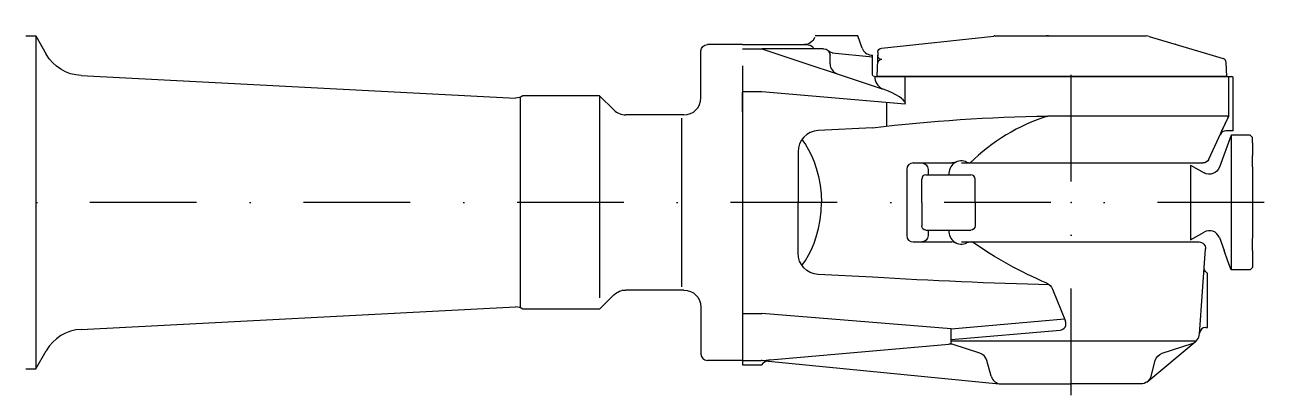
# Model space of a CAD drawing. Extents: x 980 to 2346, y 1111 to 1944.
# Drawn here: x 1765 to 2346, y 1410 to 1583 of the extents above; entities that cross this region are included whole.
import ezdxf

# ---------------------------------------------------------------- set-up
doc = ezdxf.new("R2010")
doc.units = 0
doc.header["$LTSCALE"] = 100
for name, pattern in [('DASHDOT', [1, 0.5, -0.25, 0, -0.25]), ('GEN7', [15, 10, -2.5, 0, -2.5]), ('PHANTOM', [2.5, 1.25, -0.25, 0.25, -0.25, 0.25, -0.25])]:
    doc.linetypes.add(name, pattern=pattern)
doc.layers.get('0').update_dxf_attribs({"linetype": 'CONTINUOUS'})
doc.layers.add('7', color=4, linetype='GEN7')

msp = doc.modelspace()

# ---------------------------------------------------------------- linework, layer by layer
at = {"linetype": 'CONTINUOUS'}
for p, q in [((1765, 1578), (1769.71, 1578)), ((1769.71, 1578), (1769.71, 1422)), ((1769.71, 1578), (1774.58, 1569.49)), ((2155, 1578), (2135, 1578)), ((2157.06, 1572.34), (2155, 1578)), ((2166.18, 1572.34), (2218.73, 1577.98)), ((2219.27, 1578), (2255, 1578)), ((2244.44, 1578), (2243.5, 1578)), ((2255, 1578), (2290.27, 1578)), ((2291.7, 1577.79), (2320.05, 1569.31)), ((2081.5, 1549), (2081.5, 1571)), ((2101, 1574), (2084.5, 1574)), ((2101, 1574), (2130.77, 1574)), ((2101, 1572), (2110, 1572)), ((2110, 1572), (2166.51, 1553.28)), ((2139, 1572), (2110.13, 1572)), ((2142, 1565.01), (2142, 1569)), ((2143.09, 1570.12), (2161.98, 1568.3)), ((2161.28, 1569.07), (2162, 1569)), ((2162, 1559.8), (2162, 1569)), ((2164.4, 1570.43), (2164, 1559)), ((2320.07, 1569.3), (2326.35, 1567.42)), ((2101, 1564), (2101, 1436)), ((2328, 1559), (2327.77, 1565.57)), ((1790.91, 1559.44), (1994.6, 1548.94)), ((2162.8, 1559), (2255, 1559)), ((2328, 1559), (2164, 1559)), ((2177.29, 1546.15), (2177.29, 1559)), ((2255, 1559), (2328, 1559)), ((2321, 1559), (2330.34, 1559)), ((2329, 1540.5), (2329, 1559)), ((2331, 1533.5), (2331, 1558.68)), ((2101, 1552), (2110, 1552)), ((2101, 1542.5), (2101, 1551.5)), ((2110, 1552), (2177.29, 1546.15)), ((1996.79, 1549.3), (1996.79, 1450.7)), ((2034, 1550), (1997.96, 1550)), ((2034, 1550), (2034, 1455.36)), ((2034, 1550), (2040.66, 1543.35)), ((2168.68, 1535.77), (2168.68, 1546.9)), ((2073.5, 1541), (2046.31, 1541)), ((2329, 1540.5), (2244.13, 1540.5)), ((2325.59, 1533.2), (2329, 1540.5)), ((2072.45, 1539.5), (2072.45, 1460.5)), ((2162, 1535), (2136.48, 1533.68)), ((2325.27, 1532.5), (2328.53, 1539.5)), ((2319.55, 1520.24), (2325.27, 1532.5)), ((2330, 1531.5), (2324.54, 1516.49)), ((2331, 1533.5), (2327.65, 1533.5)), ((2330, 1531.5), (2330, 1500)), ((2339, 1531.5), (2330, 1531.5)), ((2340, 1530.5), (2339, 1531.5)), ((2340, 1528), (2340, 1530.5)), ((2127, 1523.7), (2127, 1500)), ((2340, 1528), (2340, 1522)), ((2181, 1518.5), (2199.13, 1518.5)), ((2203.71, 1518.5), (2316.83, 1518.5)), ((2311.05, 1517.5), (2317.34, 1513.87)), ((2311.05, 1517.5), (2311.05, 1482.5)), ((2340, 1516.75), (2340, 1522)), ((2340, 1516.75), (2340, 1483.25)), ((2178, 1515.5), (2178, 1500)), ((2185, 1500), (2185, 1511)), ((2187, 1513), (2208, 1513)), ((2188, 1515.5), (2188, 1513)), ((2210, 1500), (2210, 1511)), ((2101, 1500), (2101, 1424)), ((2127, 1476.31), (2127, 1500)), ((2178, 1500), (2178, 1484.5)), ((2185, 1500), (2185, 1489)), ((2210, 1500), (2210, 1489)), ((2330, 1500), (2330, 1468.5)), ((2187, 1487), (2208, 1487)), ((2188, 1487), (2188, 1484.5)), ((2311.05, 1482.5), (2317.34, 1486.14)), ((2324.54, 1483.52), (2326.72, 1477.5)), ((2340, 1477.5), (2340, 1483.25)), ((2181, 1481.5), (2199.13, 1481.5)), ((2203.71, 1481.5), (2315.03, 1481.5)), ((2315.23, 1438.36), (2318.03, 1478.29)), ((2328.54, 1472.5), (2326.72, 1477.5)), ((2340, 1477.5), (2340, 1472.5)), ((2330, 1468.5), (2328.54, 1472.5)), ((2340, 1472.5), (2340, 1469.5)), ((2162, 1465), (2136.48, 1466.32)), ((2319, 1441.5), (2319, 1466.86)), ((2339, 1468.5), (2330, 1468.5)), ((2340, 1469.5), (2339, 1468.5)), ((2073.5, 1459), (2046.31, 1459)), ((2246.33, 1459.44), (2252.43, 1444.36)), ((2034, 1450), (2040.66, 1456.66)), ((1790.91, 1440.57), (1994.6, 1451.07)), ((2034, 1450), (1997.96, 1450)), ((2081.5, 1451), (2081.5, 1429)), ((2101, 1448), (2110, 1448)), ((2198.8, 1440.79), (2110, 1448)), ((2198.8, 1440.79), (2251.99, 1445.45)), ((2318.25, 1441.5), (2319, 1441.5)), ((2198.8, 1433.66), (2198.8, 1440.79)), ((2198.8, 1435.77), (2249.91, 1440.24)), ((1769.71, 1422), (1774.58, 1430.52)), ((2114, 1426.35), (2197.78, 1433.68)), ((2313.6, 1435), (2198.8, 1435)), ((2212.3, 1429.36), (2199.77, 1433.45)), ((2290.6, 1415.89), (2313.17, 1434.66)), ((2297.7, 1429.36), (2311.8, 1433.96)), ((2101, 1426), (2084.5, 1426)), ((2101, 1426), (2109.79, 1426)), ((2101, 1424), (2110, 1424)), ((2110, 1424), (2110.9, 1424.9)), ((2110.21, 1426.02), (2114, 1426.35)), ((2113.24, 1425.69), (2221.25, 1415.12)), ((2217.51, 1418.71), (2215.58, 1425.9)), ((2292.49, 1418.71), (2294.42, 1425.9)), ((1765, 1422), (1769.71, 1422)), ((2222.34, 1415), (2255, 1415)), ((2287.66, 1415), (2255, 1415))]:
    msp.add_line(p, q, dxfattribs=at)
at = {"linetype": 'PHANTOM'}
msp.add_line((2101, 1572), (2101.25, 1572), dxfattribs=at)
at = {"linetype": 'CONTINUOUS'}
for points in [[(2177.29, 1546.15, 0), (2177.32, 1546.54, 0), (2177.18, 1546.99, 0), (2176.84, 1547.53, 0), (2176.28, 1548.12, 0), (2175.52, 1548.77, 0), (2174.56, 1549.45, 0), (2172.81, 1550.5, 0), (2170.79, 1551.53, 0), (2168.64, 1552.47, 0), (2166.51, 1553.28, 0)], [(2128.82, 1529.45, 0), (2130.44, 1527.17, 0), (2131.94, 1524.67, 0), (2133.31, 1521.97, 0), (2134.53, 1519.1, 0), (2135.57, 1516.09, 0), (2136.63, 1512.17, 0), (2137.38, 1508.14, 0), (2137.84, 1504.06, 0), (2138, 1500, 0)], [(2128.82, 1470.55, 0), (2130.44, 1472.84, 0), (2131.94, 1475.34, 0), (2133.31, 1478.04, 0), (2134.53, 1480.91, 0), (2135.57, 1483.92, 0), (2136.63, 1487.84, 0), (2137.38, 1491.87, 0), (2137.84, 1495.95, 0), (2138, 1500, 0)]]:
    msp.add_polyline3d(points, dxfattribs=at)
at = {"linetype": 'CONTINUOUS', "extrusion": (5.00616e-15, -7.02058e-15, -1)}
msp.add_arc((-2130.04, 1579), 5, 200, 270, dxfattribs=at)
at = {"linetype": 'CONTINUOUS'}
for centre, radius, start, end in [((2219.27, 1573), 5, 90, 96.1155), ((2290.27, 1573), 5, 73.3239, 90), ((2161.76, 1574.05), 5, 200, 264.508), ((2302.89, 1571.31), 3, 57.8051, 73.3239), ((2147, 1565.01), 5, 180, 251.672), ((2166.21, 1565), 2, 90, 178), ((2325.77, 1565.5), 2, 2, 73.3239), ((2169.12, 1558.82), 6.12, 178.281, 244.789), ((2073.5, 1549), 8, 270, 0), ((2046.31, 1549), 8, 225, 270), ((2272.12, 1452.92), 91.95, 107.723, 134.498), ((2324, 1541.61), 5, 335, 0), ((2137, 1523.7), 10, 92.9608, 180), ((2327.65, 1530.5), 3, 90, 155), ((2181, 1515.5), 3, 90, 180), ((2203.71, 1513.5), 6, 65.38, 185.171), ((2208.29, 1523.5), 5, 245.38, 270), ((2187, 1511), 2, 90, 180), ((2208, 1511), 2, 0, 90), ((2181, 1484.5), 3, 180, 270), ((2203.71, 1486.5), 6, 175.722, 294.62), ((2319.84, 1481.81), 5, 20, 120), ((2199.13, 1476.5), 5, 65.38, 90), ((2208.29, 1476.5), 5, 90, 114.62), ((1994.86, 1446.07), 5, 51.8386, 92.9508), ((2249.65, 1443.23), 3, 275, 22.0182), ((2318.25, 1438.5), 3, 94.8199, 176), ((2318.25, 1438.5), 3, 90, 94.8199), ((1791.94, 1420.59), 20, 92.9508, 150.255), ((2310.25, 1438.71), 5, 288.06, 356), ((2198.22, 1428.7), 5, 71.9395, 95), ((2084.5, 1429), 3, 180, 270), ((2112.94, 1422.7), 3, 84.4143, 138.06), ((2114.43, 1421.36), 5, 95, 135), ((2210.75, 1424.61), 5, 15, 71.9395), ((2222.34, 1420), 5, 195, 270)]:
    msp.add_arc(centre, radius, start, end, dxfattribs=at)
at = {"linetype": 'CONTINUOUS', "extrusion": (-4.77792e-16, -6.4239e-16, -1)}
msp.add_arc((-1791.94, 1579.41), 20, 272.951, 330.255, dxfattribs=at)
at = {"linetype": 'CONTINUOUS', "extrusion": (1.4803e-15, -1.33227e-15, -1)}
msp.add_arc((-2084.5, 1571), 3, 0, 90, dxfattribs=at)
at = {"linetype": 'CONTINUOUS', "extrusion": (2.22045e-15, 5.32907e-15, -1)}
msp.add_arc((-2130.77, 1569), 5, 90, 134.415, dxfattribs=at)
at = {"linetype": 'CONTINUOUS', "extrusion": (4.44089e-15, 4.44089e-15, -1)}
for centre in [(-2139, 1569), (-2185, 1515.5)]:
    msp.add_arc(centre, 3, 90, 180, dxfattribs=at)
at = {"linetype": 'CONTINUOUS', "extrusion": (-4.97023e-15, -9.93197e-15, -1)}
msp.add_arc((-2143.38, 1573.1), 3, 275.492, 316.882, dxfattribs=at)
at = {"linetype": 'CONTINUOUS', "extrusion": (2.22045e-15, 2.22045e-15, -1)}
for centre, end in [((-2166.35, 1569), 2), ((-2187, 1489), 0)]:
    msp.add_arc(centre, 2, 270, end, dxfattribs=at)
at = {"linetype": 'CONTINUOUS', "extrusion": (-2.1261e-15, 2.7404e-15, -1)}
msp.add_arc((-2166.4, 1570.36), 2, 2, 83.8845, dxfattribs=at)
at = {"linetype": 'CONTINUOUS', "extrusion": (-2.75335e-14, -2.77556e-14, -1)}
msp.add_arc((-2162.8, 1559.8), 0.8, 270, 0, dxfattribs=at)
at = {"linetype": 'CONTINUOUS', "extrusion": (2.18369e-13, 4.37785e-13, -1)}
msp.add_arc((-2332, 1561.5, 0), 3, 289.471, 303.558, dxfattribs=at)
at = {"linetype": 'CONTINUOUS', "extrusion": (-5.93772e-15, 1.90557e-14, -1)}
msp.add_arc((-1994.86, 1553.93), 5, 231.839, 272.951, dxfattribs=at)
at = {"linetype": 'CONTINUOUS', "extrusion": (-4.93841e-16, 4.1528e-15, -1)}
msp.add_arc((-2256.42, 740.99), 799.6, 83.2184, 89.1191, dxfattribs=at)
at = {"linetype": 'CONTINUOUS', "extrusion": (1.24105e-14, -5.58636e-14, -1)}
msp.add_arc((-2199.13, 1523.5), 5, 245.38, 270, dxfattribs=at)
at = {"linetype": 'CONTINUOUS', "extrusion": (0, 0, -1)}
msp.add_arc((-2316.83, 1521.5), 3, 205, 270, dxfattribs=at)
at = {"linetype": 'CONTINUOUS', "extrusion": (3.78952e-16, -1.5557e-15, -1)}
msp.add_arc((-2319.84, 1518.2), 5, 200, 300, dxfattribs=at)
at = {"linetype": 'CONTINUOUS', "extrusion": (-2.22045e-15, 2.22045e-15, -1)}
msp.add_arc((-2208, 1489), 2, 180, 270, dxfattribs=at)
at = {"linetype": 'CONTINUOUS', "extrusion": (4.44089e-15, -4.44089e-15, -1)}
msp.add_arc((-2185, 1484.5), 3, 180, 270, dxfattribs=at)
at = {"linetype": 'CONTINUOUS', "extrusion": (-9.3287e-16, -8.41116e-16, -1)}
msp.add_arc((-2137, 1476.31), 10, 272.961, 0, dxfattribs=at)
at = {"linetype": 'CONTINUOUS', "extrusion": (-8.47586e-16, -1.98758e-15, -1)}
msp.add_arc((-2321.05, 1643.66), 197.3, 293.095, 304.73, dxfattribs=at)
at = {"linetype": 'CONTINUOUS', "extrusion": (-5.32907e-15, -4.44089e-15, -1)}
msp.add_arc((-2315.03, 1478.5), 3, 90, 184, dxfattribs=at)
at = {"linetype": 'CONTINUOUS', "extrusion": (3.51287e-16, 1.2965e-14, -1)}
msp.add_arc((-2313.06, 3976.1), 2515.64, 271.552, 273.443, dxfattribs=at)
at = {"linetype": 'CONTINUOUS', "extrusion": (1.07206e-14, 2.90119e-15, -1)}
msp.add_arc((-2320.42, 1469.5), 3, 323.765, 4, dxfattribs=at)
at = {"linetype": 'CONTINUOUS', "extrusion": (-1.16393e-13, -1.34076e-13, -1)}
msp.add_arc((-2320.42, 1469.5, 0), 3, 298.247, 323.765, dxfattribs=at)
at = {"linetype": 'CONTINUOUS', "extrusion": (6.67289e-15, -1.60934e-14, -1)}
msp.add_arc((-2046.31, 1451), 8, 45, 90, dxfattribs=at)
at = {"linetype": 'CONTINUOUS', "extrusion": (-4.44089e-16, -5.55112e-16, -1)}
msp.add_arc((-2073.5, 1451), 8, 90, 180, dxfattribs=at)
at = {"linetype": 'CONTINUOUS', "extrusion": (-1.23986e-14, -1.20929e-14, -1)}
msp.add_arc((-2241.69, 1457.57), 5, 113.095, 157.982, dxfattribs=at)
at = {"linetype": 'CONTINUOUS', "extrusion": (-6.26311e-14, 1.46103e-12, -1)}
msp.add_arc((-2109.79, 1431, 0), 5, 265.109, 270, dxfattribs=at)
at = {"linetype": 'CONTINUOUS', "extrusion": (-2.11399e-15, 2.40546e-15, -1)}
msp.add_arc((-2299.25, 1424.61), 5, 15, 71.9395, dxfattribs=at)
at = {"linetype": 'CONTINUOUS', "extrusion": (4.85601e-15, -5.89871e-15, -1)}
msp.add_arc((-2287.66, 1420), 5, 195, 270, dxfattribs=at)
at = {"linetype": 'CONTINUOUS'}
msp.add_point((2255, 1500), dxfattribs=at)
msp.add_point((2255, 1500), dxfattribs=at)
msp.add_point((2255, 1500), dxfattribs=at)
msp.add_point((2255, 1500), dxfattribs=at)
msp.add_point((2255, 1500), dxfattribs=at)
msp.add_point((2255, 1500), dxfattribs=at)
at = {"layer": '7', "linetype": 'DASHDOT'}
for p, q in [((2255, 1409.72), (2255, 1583.24)), ((2345.57, 1500), (980.15, 1500))]:
    msp.add_line(p, q, dxfattribs=at)

doc.saveas('drawing.dxf')
